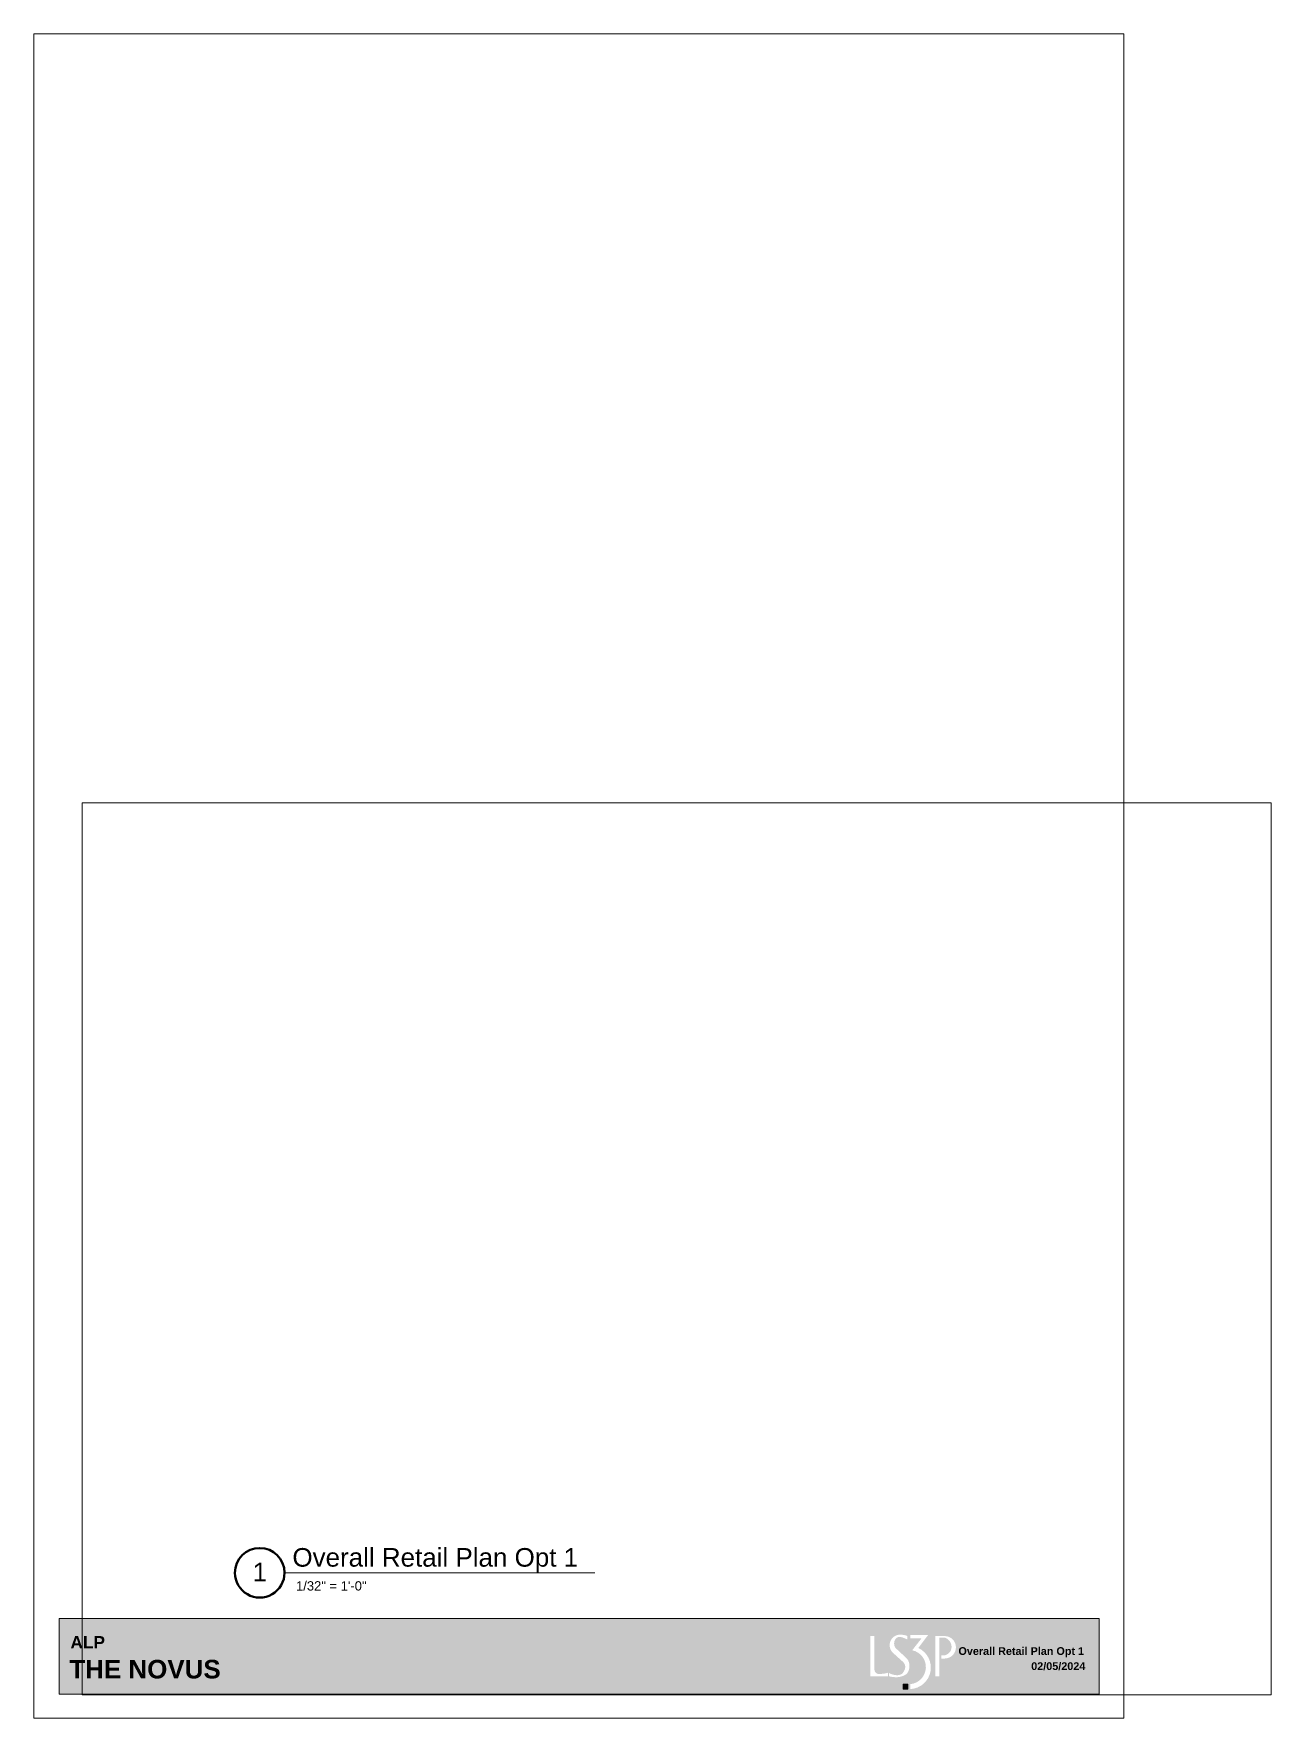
# Paper-space layout 'Layout1' of a CAD drawing. Header units: inches. Extents: x -0.5 to 12, y -0.2 to 16.8.
import ezdxf

# ---------------------------------------------------------------- set-up
doc = ezdxf.new("R2010")
doc.units = ezdxf.units.IN
doc.header["$MEASUREMENT"] = 0
doc.layers.add('G-ANNO-NPLT', color=191, linetype='Continuous', plot=False)
doc.layers.add('G-ANNO-TTLB', color=6, linetype='Continuous', lineweight=9)
doc.layers.add('G-ANNO-TTLB-THIN', color=151, linetype='Continuous', lineweight=20)
doc.styles.add('Arial_4', font='arial.ttf', dxfattribs={"height": 0.09374999999999999})
doc.styles.add('Arial_5', font='arial.ttf', dxfattribs={"height": 0.1875})
doc.styles.add('Arial_B', font='arialbd.ttf', dxfattribs={"height": 0.1875})
doc.styles.add('Arial_B_1', font='arialbd.ttf', dxfattribs={"height": 0.125})
doc.styles.add('Arial_B_2', font='arialbd.ttf', dxfattribs={"height": 0.078125})

# ---------------------------------------------------------------- blocks, each defined once
blk = doc.blocks.new('Titleblock-PRESENTATION LS3P 11x17 Vert - LS3P-3995577-Overall Retail Plan Opt 1')
at = {"layer": 'G-ANNO-TTLB'}
h = blk.add_hatch(color=256, dxfattribs=at)
h.paths.add_polyline_path([(8.28453837140032, 0.106973545840975), (8.28453837140032, 0.05726480290262603), (8.333571159540215, 0.05726480290262603), (8.333571159540215, 0.106973545840975)])
edge = h.paths.add_edge_path()
edge.add_line((8.609865514740623, 0.5925780816580168), (8.609865514740623, 0.1863280816580171))
edge.add_line((8.609865514740623, 0.186328081658017), (8.65180921542311, 0.186328081658017))
edge.add_line((8.65180921542311, 0.186328081658017), (8.65180921542311, 0.5751878693172436))
edge.add_arc((8.680679631461178, 0.4264169876348822), 0.1515462838830381, 79.01770798520579, 100.98229201480171, ccw=False)
edge.add_arc((8.674894052666517, 0.4823677585891593), 0.09907881172793337, 0.4739879608741262, 69.52601203915827, ccw=False)
edge.add_arc((8.688492335006956, 0.4824802549931071), 0.08548006406312239, -101.2113087114937, 0.4739879608732167, ccw=False)
edge.add_line((8.671872620297718, 0.3986314241412758), (8.671872620297718, 0.3656568563221265))
edge.add_line((8.671872620297718, 0.3656568563221265), (8.704325186783834, 0.3656568563221272))
edge.add_arc((8.70432518678383, 0.4791174689900743), 0.1134606126679487, 270.0000000000027, 450.0000000000005)
edge.add_line((8.70432518678383, 0.5925780816580168), (8.609865514740623, 0.5925780816580168))
edge = h.paths.add_edge_path()
edge.add_line((8.438508153995429, 0.4719679819153227), (8.537458574193543, 0.6032796246363934))
edge.add_line((8.537458574193543, 0.6032796246363936), (8.358682946969617, 0.6032796246363942))
edge.add_line((8.358682946969617, 0.6032796246363942), (8.358682946969617, 0.569816775567246))
edge.add_line((8.358682946969617, 0.569816775567246), (8.471096929883274, 0.569816775567246))
edge.add_line((8.471096929883274, 0.5698167755672461), (8.376818940964977, 0.4491464525512817))
edge.add_arc((8.341520354519165, 0.2795748851865236), 0.1732065433625798, -84.24104528476659, 78.24104528476943, ccw=False)
edge.add_line((8.358900516264557, 0.107242541613655), (8.358900516264557, 0.05719989112214233))
edge.add_arc((8.347127237992487, 0.2744832777536877), 0.2176021143907964, 273.1014804217371, 425.1688859795833)
edge = h.paths.add_edge_path()
edge.add_arc((8.25498915098192, 0.5004876390970825), 0.1060619416189418, 92.28164085134921, 127.7183591485818)
edge.add_arc((8.254989150981766, 0.5004876390971874), 0.1060619416187663, 127.718359148552, 162.2816408514477)
edge.add_arc((8.254989150982123, 0.5004876390970842), 0.1060619416191344, 162.2816408514527, 197.718359148547)
edge.add_arc((8.254989150982166, 0.5004876390971067), 0.1060619416191857, 197.7183591485507, 226.3233885420177)
edge.add_line((8.181744128168782, 0.4237784343489255), (8.284916363639589, 0.330881736271762))
edge.add_arc((8.240470315648828, 0.2815193991385228), 0.06642357645635184, -15.999999999987892, 48.00000000000102, ccw=False)
edge.add_arc((8.187182301530498, 0.2967994913031859), 0.1218590674818343, 315.99999999998147, 344.00000000001427, ccw=False)
edge.add_arc((8.223865425704428, 0.2922147801346191), 0.09491556127944402, 267.51656130204503, 302.4834386979577, ccw=False)
edge.add_arc((8.227165918043971, 0.368313232713765), 0.1710855536296069, 240.4834386979505, 267.51656130204543, ccw=False)
edge.add_line((8.142876323202241, 0.2194323042435066), (8.142876323202241, 0.1863280816580163))
edge.add_arc((8.217796213328219, 0.4822075532859952), 0.3052173842810089, 255.790741706372, 270.2092582935718)
edge.add_arc((8.218276501027324, 0.3507033950247554), 0.1737123489543292, 270.2092582935717, 299.7907417063503)
edge.add_arc((8.265621802037359, 0.2680028550233859), 0.07841829434309495, 299.7907417063496, 327.3336203271487)
edge.add_arc((8.221132516600468, 0.2901672936330081), 0.1279458642318353, 329.7320425031234, 382.8928982473452)
edge.add_arc((8.256026089163912, 0.3049018192698014), 0.09006885732815015, 22.89289824734242, 50.2092582939098)
edge.add_line((8.31366885599435, 0.3741095536101934), (8.205789300554319, 0.4747088665438481))
edge.add_arc((8.275520557758842, 0.5170381010155696), 0.08157335546785796, 148.7408314152524, 211.2591685847516, ccw=False)
edge.add_arc((8.250750119374933, 0.532074595929815), 0.0525962818226948, 81.25916858475699, 148.7408314152544, ccw=False)
edge.add_arc((8.17436899702919, 0.2614428725275612), 0.333467811217683, 62.37765211219249, 75.3437248390477, ccw=False)
edge.add_line((8.328978566063856, 0.5569029582941981), (8.328978566063856, 0.5928014270708227))
edge.add_arc((8.258250556744851, 0.4186316370830425), 0.1879828903028585, 67.89859041402705, 92.28164085134908)
edge = h.paths.add_edge_path()
edge.add_line((7.99586116299361, 0.5925780816580168), (7.95281222617933, 0.5925780816580168))
edge.add_line((7.95281222617933, 0.5925780816580168), (7.95281222617933, 0.1863280816580171))
edge.add_line((7.95281222617933, 0.186328081658017), (8.130917678951057, 0.186328081658017))
edge.add_line((8.130917678951057, 0.186328081658017), (8.130917678951057, 0.2219115702296775))
edge.add_arc((8.04377962939548, 0.5303288419930894), 0.3204906444848849, 269.8251280901278, 285.7767356706366, ccw=False)
edge.add_arc((8.039590072397878, 0.2534605634379518), 0.04373892566035997, 178.773790793221, 274.2105498830583, ccw=False)
edge.add_line((7.99586116299361, 0.254396565700669), (7.99586116299361, 0.5925780816580168))
h.paths.add_polyline_path([(10.2639929235304, 0.006946554933902905), (-0.2319922686475215, 0.006946554933902837), (-0.2319922686475215, 0.7680725388947816), (10.2639929235304, 0.7680725388947816)])
blk.add_hatch(color=256, dxfattribs=at).paths.add_polyline_path([(8.333571159540215, 0.1069735458409752), (8.333571159540215, 0.05726480290262619), (8.28453837140032, 0.05726480290262619), (8.28453837140032, 0.1069735458409752)])
for p, q in [((10.2639929235304, 0.7680725388947816), (-0.2319922686475215, 0.7680725388947816)), ((-0.2319922686475215, 0.7680725388947816), (-0.2319922686475215, 0.006946554933902837)), ((10.2639929235304, 0.006946554933902905), (10.2639929235304, 0.7680725388947816)), ((-0.2319922686475215, 0.006946554933902905), (10.2639929235304, 0.006946554933902905)), ((8.333571159540215, 0.1069735458409752), (8.28453837140032, 0.1069735458409752)), ((8.28453837140032, 0.1069735458409752), (8.28453837140032, 0.05726480290262619)), ((8.28453837140032, 0.05726480290262619), (8.333571159540215, 0.05726480290262619)), ((8.333571159540215, 0.05726480290262619), (8.333571159540215, 0.1069735458409752))]:
    blk.add_line(p, q, dxfattribs=at)
at = {"layer": 'G-ANNO-TTLB-THIN'}
for p, q in [((-0.4875000000000016, 16.7625), (-0.4875000000000016, -0.2375000000000025)), ((10.5125, 16.7625), (-0.4875000000000042, 16.7625)), ((10.5125, -0.2375000000000008), (10.5125, 16.7625)), ((-0.4875000000000016, -0.2375000000000008), (10.5125, -0.2375000000000008))]:
    blk.add_line(p, q, dxfattribs=at)
blk = doc.blocks.new('Viewport - View Title Default-184395-Overall Retail Plan Opt 1')
at = {"layer": 'G-ANNO-TTLB', "lineweight": 50}
for start, end in [(3.180554681463517e-13, 179.9999999999983), (179.9999999999983, 359.9999999999996)]:
    blk.add_arc((-0.2500000000000001, -8.202563697450902e-15), 0.2499999999999998, start, end, dxfattribs=at)

psp = doc.layouts.get("Layout1")

# ---------------------------------------------------------------- linework, layer by layer
at = {"layer": 'G-ANNO-NPLT', "lineweight": 9}
psp.add_line((2.0434410960539, 1.230804281286841), (5.175424463892032, 1.230804281286841), dxfattribs=at)

# ---------------------------------------------------------------- block references
at = {"layer": 'G-ANNO-TTLB'}
psp.add_blockref('Titleblock-PRESENTATION LS3P 11x17 Vert - LS3P-3995577-Overall Retail Plan Opt 1', (0, 0), dxfattribs=at)
at = {"layer": 'G-ANNO-TTLB', "lineweight": 50}
psp.add_blockref('Viewport - View Title Default-184395-Overall Retail Plan Opt 1', (2.0434410960539, 1.230804281286841), dxfattribs=at)

# ---------------------------------------------------------------- texts
at = {"layer": 'G-ANNO-TTLB', "attachment_point": 1}
for s, insert, char_height, width, style in [('Overall Retail Plan Opt 1', (2.123225801890502, 1.480340525721487), 0.1875, 3.50028125, 'Arial_5'), ('1', (1.721891457121914, 1.333096431233298), 0.1875, 0.17675, 'Arial_5'), (' 1/32" = 1\'-0"', (2.123225801890502, 1.145896993680091), 0.09374999999999999, 0.9121562499999999, 'Arial_4'), ('ALP', (-0.1171695344359772, 0.5920024822931602), 0.125, 0.4134687499999999, 'Arial_B_1'), ('THE NOVUS', (-0.1284000031859761, 0.3523845851214636), 0.1875, 1.855875, 'Arial_B'), ('Overall Retail Plan Opt 1', (8.84317391682996, 0.4802687022422629), 0.078125, 1.5718125, 'Arial_B_2'), ('02/05/2024', (9.577425885333897, 0.3281102806824674), 0.078125, 0.68175, 'Arial_B_2')]:
    psp.add_mtext(s, dxfattribs=dict(at, insert=insert, char_height=char_height, width=width, style=style))

# ---------------------------------------------------------------- viewports
at = {"layer": '0'}
psp.add_viewport(center=(6, 4.5), size=(12, 9), view_center_point=(6, 4.5), view_height=12, dxfattribs=at)

doc.saveas('drawing.dxf')
